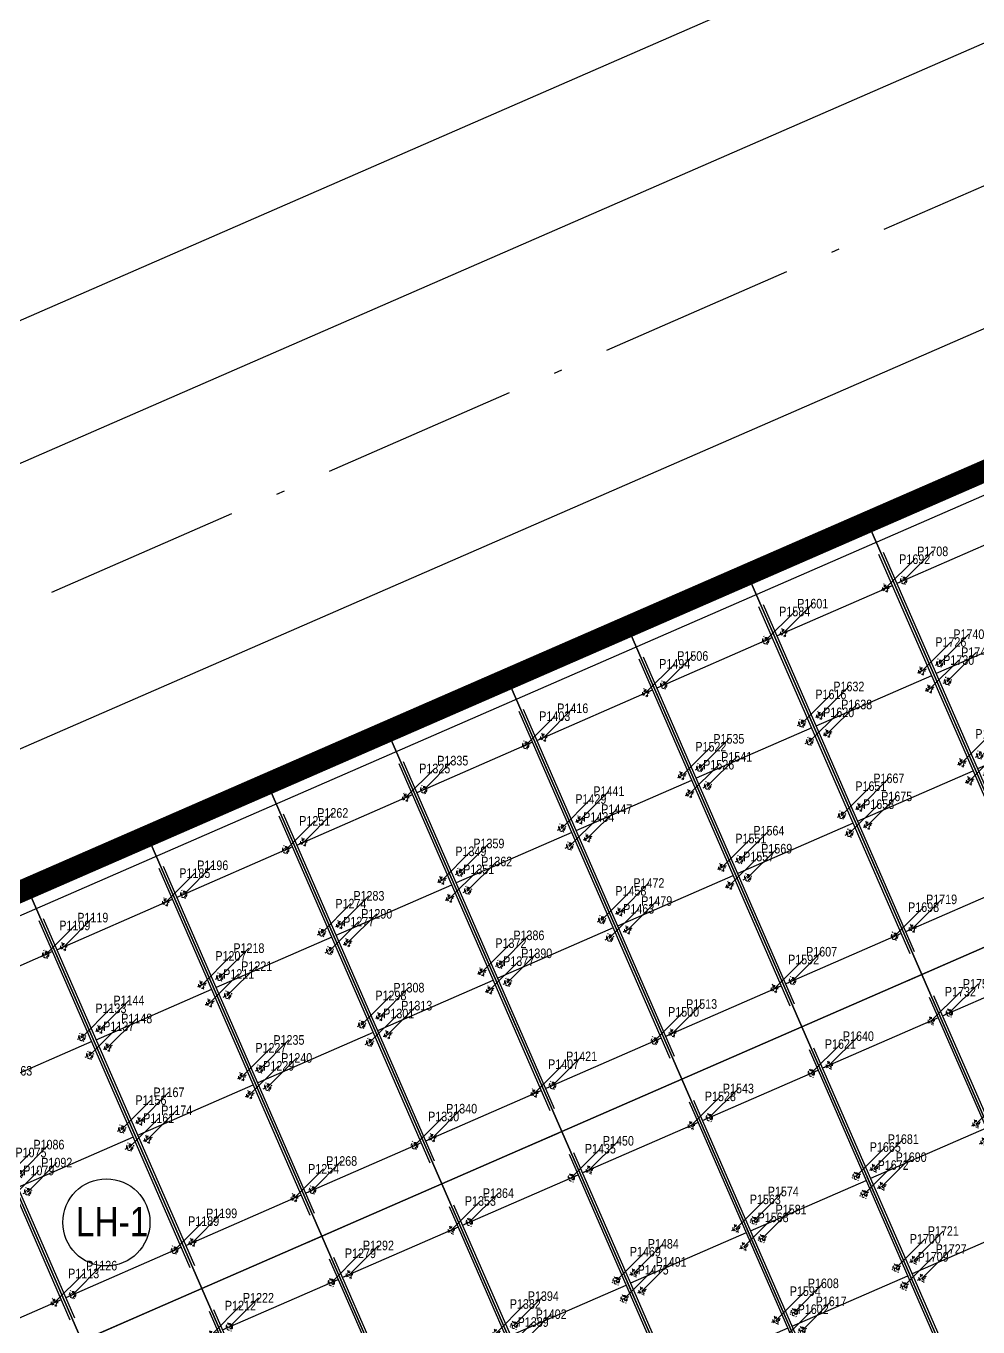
# Model space of a CAD drawing. Header units: millimetres. Extents: x 0 to 571985, y 0 to 2066666.
# Drawn here: x 568725.4 to 568769, y 2066464.8 to 2066524.4 of the extents above; entities that cross this region are included whole.
import ezdxf
from ezdxf.enums import TextEntityAlignment as Align
from ezdxf.xclip import XClip

# ---------------------------------------------------------------- set-up
doc = ezdxf.new("R2010")
doc.units = ezdxf.units.MM
for name, pattern in [('ACAD_ISO10W100', [18.5, 12, -3, 0.5, -3]), ('CENTER', [3, 1.5, -0.5, 0.5, -0.5]), ('CENTER2', [1.125, 0.75, -0.125, 0.125, -0.125]), ('HIDDEN', [0.75, 0.5, -0.25]), ('Xref Grid (A1)$0$CENTER2', [1.125, 0.75, -0.125, 0.125, -0.125])]:
    doc.linetypes.add(name, pattern=pattern)
for name, color, linetype, lineweight in [('A-KY HIEU', 34, 'Continuous', 20), ('A-NET THAY', 125, 'Continuous', 18), ('boDnv', 54, 'Continuous', 25), ('E- RANH GIOI', 1, 'CENTER', 13), ('kata_text', 254, 'Continuous', 30)]:
    doc.layers.add(name, color=color, linetype=linetype, lineweight=lineweight)
for name, color, linetype in [('CDC.01.AXIS', 160, 'CENTER2'), ('ChiaLo', 128, 'CENTER'), ('datOlienke', 42, 'Continuous'), ('LogDg', 7, 'Continuous'), ('LoLK', 6, 'Continuous'), ('RANHGIOI', 2, 'HIDDEN'), ('TimDg', 222, 'Continuous'), ('ViaHeS', 32, 'Continuous'), ('Xref Grid (A1)$0$01.AXIS', 160, 'Xref Grid (A1)$0$CENTER2')]:
    doc.layers.add(name, color=color, linetype=linetype)
doc.styles.add('kata_dim', font='vnrms.shx', dxfattribs={"width": 0.66, "oblique": 7})
doc.styles.add('kata_text', font='arial.ttf', dxfattribs={"width": 0.8})
doc.styles.add('rms', font='romans.shx', dxfattribs={"width": 0.7, "bigfont": 'vns.shx'})
doc.styles.add('VNH', font='', dxfattribs={"height": 2.5})
doc.styles.get('VNH').set_extended_font_data('.VnArial NarrowH')
doc.linetypes.add('ADL', pattern='A,0.125,-0.15,["++",rms,S=0.5,R=0,X=0,Y=-0.2245],-1.35,1.125', length=2.75)
doc.dimstyles.new('kata_dim_iso', dxfattribs={"dimtxt": 2.5, "dimasz": 1.5, "dimexe": 1.5, "dimexo": 2.5, "dimtad": 1, "dimdec": 0, "dimzin": 0, "dimdsep": 46, "dimtxsty": 'kata_dim', "dimblk": 'kata_block_ArchTick', "dimcen": 0.09, "dimdle": 1.2, "dimclrd": 8, "dimclre": 8, "dimclrt": 3, "dimadec": 0, "dimazin": 0, "dimtfac": 1, "dimtdec": 0, "dimtix": 1, "dimtofl": 0, "dimtmove": 0, "dimatfit": 3, "dimfxl": 3.75, "dimfxlon": 1, "dimtolj": 1, "dimtzin": 0, "dimarcsym": 0})

# ---------------------------------------------------------------- blocks, each defined once
blk = doc.blocks.new('NEN')
at = {"layer": 'boDnv', "color": 10, "linetype": 'ADL', "ltscale": 0.25}
for points in [[(116.663, 150.753), (122.733, 148.551), (135.807, 122.411), (133.753, 116.749), (-8.129, 54.905), (-13.649, 57.26), (-23.763, 84.693), (-21.221, 90.652)], [(156.672, 80.693), (146.026, 101.979), (139.956, 104.181), (-3.204, 41.78), (-5.746, 35.822), (2.49, 13.482), (8.01, 11.127), (154.618, 75.032)]]:
    blk.add_lwpolyline(points, close=True, dxfattribs=at)
at = {"layer": 'ChiaLo', "ltscale": 5}
for points in [[(130.171, 135.915), (-19.638, 70.615)], [(82.461, 93.301), (66.478, 129.969)], [(76.961, 90.904), (60.978, 127.572)], [(71.461, 88.506), (55.478, 125.174)], [(65.961, 86.109), (49.978, 122.777)], [(60.46, 83.711), (44.477, 120.379)], [(54.96, 81.314), (38.977, 117.982)], [(49.46, 78.917), (33.477, 115.585)], [(43.96, 76.519), (27.977, 113.187)], [(38.46, 74.122), (22.477, 110.79)], [(32.959, 71.724), (16.976, 108.392)]]:
    blk.add_lwpolyline(points, dxfattribs=at)
at = {"layer": 'datOlienke'}
for points in [[(116.629, 151.829), (123.449, 149.355), (136.893, 122.474), (134.546, 116.004), (-8.125, 53.816), (-14.438, 56.509), (-24.839, 84.72), (-21.985, 91.41)], [(157.758, 80.756), (146.742, 102.783), (139.922, 105.257), (-3.967, 42.538), (-6.821, 35.849), (1.701, 12.732), (8.014, 10.038), (155.411, 74.287)]]:
    blk.add_lwpolyline(points, close=True, dxfattribs=at)
at = {"layer": 'LogDg'}
blk.add_lwpolyline([(34.296, -348.766, -0.124666), (14.114, -339.771, 0.262937), (-5.331, -336.771, -0.009345), (-40.959, -349.473), (-145.868, -384.68, 0.405257), (-155.456, -403.235), (-146.557, -432.72), (-158.046, -436.187), (-166.572, -407.936, 0.423227), (-185.704, -398.049), (-272.077, -427.035, 0.40652), (-277.181, -436.964), (-262.947, -483.397), (-271.552, -486.035), (-285.593, -440.232, 0.421949), (-295.787, -434.992), (-422.26, -477.436, 0.346831), (-427.684, -485.726), (-426.662, -497.249, 0.109851), (-417.21, -527.045), (-422.398, -530.058, -0.109851), (-432.639, -497.779), (-433.194, -491.512, 0.484967), (-443.708, -484.634), (-484.199, -498.222, 0.36701), (-492.228, -511.51), (-484.402, -560.012), (-490.326, -560.967), (-497.433, -516.92, 0.457512), (-512.889, -507.388), (-525.337, -511.314, 0.375227), (-533.554, -524.795, 0.049445), (-523.248, -562.118), (-518.404, -576.577), (-525.515, -578.96), (-530.307, -564.659, -0.044276), (-540.221, -530.036, 0.448349), (-555.614, -520.863), (-568.853, -525.038), (-576.072, -502.149), (-552.391, -494.681, 0.333336), (-544.003, -482.976), (-545.865, -397.305, 0.120559), (-569.998, -307.198), (-621.979, -219.712, 0.334943), (-635.359, -214.239), (-686.931, -227.855), (-689.803, -216.977), (-647.957, -205.93, 0.498191), (-640.704, -188.198), (-654.378, -165.183, -0.144979), (-668.853, -108.061), (-659.845, 118.23, 0.428088), (-671.924, 130.707), (-689.222, 130.58), (-689.305, 141.83), (-670.344, 141.969, 0.400474), (-658.442, 153.492), (-657.828, 168.904), (-656.06, 189.374), (-648.588, 188.728), (-650.341, 168.432), (-650.889, 154.678, 0.425345), (-638.921, 142.201), (-621.613, 142.328, 0.402651), (-609.707, 153.94), (-609.387, 163.859, -0.019867), (-608.227, 179.942), (-606.8, 192.652), (-600.838, 191.983), (-602.264, 179.273, 0.019867), (-603.39, 163.665), (-603.676, 154.802, 0.425871), (-591.594, 142.415), (-548.362, 142.733), (-548.28, 131.483), (-592.887, 131.155, 0.401789), (-604.791, 119.578), (-607.754, 35.571, -0.005984), (-607.983, 30.718, 0.462462), (-599.177, 22.287), (-555.377, 26.801), (-554.762, 20.832), (-603.242, 15.836, 0.355613), (-610.381, 8.689), (-613.794, -24.838, 0.475348), (-605.015, -33.606), (-508.268, -23.636, 0.016072), (-476.806, -19.368, 0.37392), (-470.138, -11.259), (-470.705, 9.348), (-464.707, 9.513), (-464.235, -7.648, 0.461916), (-454.747, -15.288), (-421.581, -8.993, 0.020567), (-382.015, 0.216), (-299.764, 22.963, 0.415004), (-292.798, 35.293), (-296.969, 50.218), (-285.412, 53.448), (-281.218, 38.439, 0.413423), (-268.921, 31.492), (-169.968, 58.858, 0.427702), (-164.496, 69.052), (-169.623, 84.754), (-163.92, 86.616), (-158.479, 69.956, 0.400853), (-148.742, 64.729), (-123.897, 71.6, 0.437327), (-113.795, 91.173), (-114.462, 93.013), (-128.551, 136.154), (-105.736, 143.605), (-91.769, 100.833), (-90.91, 98.466, 0.429754), (-70.957, 89.772, 0.001079), (-63.934, 92.766, 0.001474), (-62.342, 93.454), (-47.534, 99.909, 0.386536), (-43.126, 109.726), (-48.301, 125.574), (-42.598, 127.436), (-38.076, 113.59, 0.442444), (-27.275, 108.739), (111.617, 169.28, 0.414214), (115.754, 179.811), (109.361, 194.478), (114.861, 196.875), (121.255, 182.208, 0.414214), (131.785, 178.071), (252.97, 230.894), (276.872, 241.312), (291.579, 249.057, 0.419837), (295.267, 261.365), (290.95, 269.196), (301.459, 274.99), (306.058, 266.648, 0.408717), (318.136, 263.031), (326.546, 267.464), (332.148, 256.836), (324.233, 252.656, 0.419466), (320.555, 240.352), (397.092, 101.523, 0.433643), (408.413, 98.649), (440.787, 119.386), (444.023, 114.334), (410.428, 92.813, 0.395048), (407.737, 82.215), (451.056, 3.639, -0.005576), (472.219, -35.781, 0.422017), (490.066, -41.118), (502.995, -33.918), (514.672, -54.886), (500.295, -62.892, 0.404193), (495.052, -80.181), (502.502, -94.711), (491.824, -100.186), (485.095, -87.061, 0.424556), (467.192, -81.64), (316.164, -165.913), (307.211, -171.115, 0.396001), (304.075, -181.611), (326.147, -225.742), (318.098, -229.768), (296.726, -187.038, 0.432664), (285.552, -183.699), (178.072, -246.148, 0.389772), (174.86, -256.488), (194.1, -297.126), (188.677, -299.693), (170.231, -260.733, 0.439085), (158.982, -257.239), (145.496, -265.075, -0.013452), (97.701, -291.151, 0.262926), (86.853, -307.563, -0.162068), (76.015, -333.842, 0.270323), (72.318, -353.653), (79.981, -375.074), (57.383, -383.157), (49.72, -361.737, 0.270325), (34.296, -348.766)], format="xyb", dxfattribs=at)
for points in [[(-6.653, 51.185), (136.874, 113.746, 0.429738), (140.832, 124.658), (126.05, 154.214, 0.398858), (115.699, 157.969), (-24.481, 96.867, 0.397369), (-28.79, 86.766), (-17.356, 55.751, 0.431261)], [(-1.168, 12.049), (-9.545, 35.211, -0.395588), (-5.218, 45.265), (140.335, 108.71, -0.398858), (150.687, 104.955), (161.697, 82.941, -0.429738), (157.739, 72.029), (9.552, 7.436, -0.433088)]]:
    blk.add_lwpolyline(points, format="xyb", close=True, dxfattribs=at)
at = {"layer": 'LoLK'}
for points in [[(71.978, 132.367), (66.478, 129.969), (74.47, 111.635), (79.97, 114.033)], [(66.478, 129.969), (60.978, 127.572), (68.97, 109.238), (74.47, 111.635)], [(60.978, 127.572), (55.478, 125.174), (63.469, 106.84), (68.97, 109.238)], [(55.478, 125.174), (49.978, 122.777), (57.969, 104.443), (63.469, 106.84)], [(49.978, 122.777), (44.477, 120.379), (52.469, 102.045), (57.969, 104.443)], [(44.477, 120.379), (38.977, 117.982), (46.969, 99.648), (52.469, 102.045)], [(38.977, 117.982), (33.477, 115.585), (41.469, 97.251), (46.969, 99.648)], [(33.477, 115.585), (27.977, 113.187), (35.968, 94.853), (41.469, 97.251)], [(27.977, 113.187), (22.477, 110.79), (30.468, 92.456), (35.968, 94.853)], [(74.47, 111.635), (68.97, 109.238), (76.961, 90.904), (82.461, 93.301)], [(22.477, 110.79), (16.976, 108.392), (24.968, 90.058), (30.468, 92.456)], [(68.97, 109.238), (63.469, 106.84), (71.461, 88.506), (76.961, 90.904)], [(63.469, 106.84), (57.969, 104.443), (65.961, 86.109), (71.461, 88.506)], [(57.969, 104.443), (52.469, 102.045), (60.46, 83.711), (65.961, 86.109)], [(52.469, 102.045), (46.969, 99.648), (54.96, 81.314), (60.46, 83.711)], [(46.969, 99.648), (41.469, 97.251), (49.46, 78.917), (54.96, 81.314)], [(41.469, 97.251), (35.968, 94.853), (43.96, 76.519), (49.46, 78.917)], [(35.968, 94.853), (30.468, 92.456), (38.46, 74.122), (43.96, 76.519)]]:
    blk.add_lwpolyline(points, close=True, dxfattribs=at)
at = {"layer": 'RANHGIOI', "color": 1, "ltscale": 9, "const_width": 1}
blk.add_lwpolyline([(460, -51.299, 0.006594), (435.293, -5.051), (303.078, 234.769), (284.672, 225.077), (-55.993, 76.586), (-56.839, 76.223, -0.005137), (-90.743, 62.093), (-377.217, -17.133, -0.020567), (-418.225, -26.678), (-463.443, -35.259, -0.021218), (-506.422, -41.541), (-623.638, -53.62), (-626.464, -70.884, 0.128574), (-620.42, -135.36), (-615.505, -148.86, 0.039408), (-607.143, -167.188), (-594.172, -190.555), (-547.57, -259.493, -0.11987), (-522.704, -326.397), (-507.917, -451.947), (-504.475, -473.277), (-499.271, -471.636), (-50.48, -321.024, 0.050684), (130.425, -239.135), (301.319, -139.843)], format="xyb", close=True, dxfattribs=at)
at = {"layer": 'TimDg', "linetype": 'ACAD_ISO10W100', "ltscale": 0.75}
blk.add_lwpolyline([(-618.456, -41.023), (-507.652, -29.604, 0.021218), (-465.681, -23.47), (-420.462, -14.888, 0.020567), (-380.415, -5.567), (-94.607, 73.475, 0.005041), (-61.569, 87.252, 0.001474), (-59.945, 87.954), (279.472, 235.9), (307.904, 250.872)], format="xyb", dxfattribs=at)
for points in [[(80.71, -412.741), (34.278, -282.941), (-103.138, 96.993), (-128.229, 173.827)], [(150.079, 116.23), (-16.139, 43.778)]]:
    blk.add_lwpolyline(points, dxfattribs=at)
at = {"layer": 'ViaHeS', "elevation": 0}
blk.add_lwpolyline([(-483.362, -504.27), (-441.21, -490.124), (-436.029, -493.514), (-435.627, -498.044, 0.109851), (-424.993, -531.564), (-414.615, -525.539, -0.109851), (-423.674, -496.984), (-424.342, -489.445), (-420.001, -483.006), (-295.249, -441.14), (-289.043, -444.33), (-275.854, -487.354), (-258.645, -482.078), (-271.972, -438.601), (-268.698, -432.23), (-181.634, -403.012), (-172.975, -407.486), (-163.79, -437.92), (-140.813, -430.986), (-150.211, -399.847), (-145.597, -390.918), (-39.026, -355.153, 0.008545), (-6.235, -343.522, -0.249193), (12.375, -345.964, 0.09975), (30.772, -354.181, -0.256949), (45.215, -366.957), (51.733, -385.178), (85.63, -373.053), (79.112, -354.831, -0.256949), (82.174, -335.793, 0.136918), (92.607, -310.438, -0.249193), (103.308, -295.017, 0.012659), (148.511, -270.262), (162.157, -262.333), (168.62, -264.341), (185.966, -300.977), (196.811, -295.842), (179.033, -258.291), (181.216, -251.26), (287.384, -189.574), (293.944, -191.534), (314.073, -231.781), (330.172, -223.729), (309.538, -182.474), (311.625, -175.49), (319.134, -171.127), (408.277, -121.386), (412.274, -122.589), (434.351, -165.321), (442.347, -161.19), (420.137, -118.201), (421.38, -114.074), (470.335, -86.758), (479.641, -89.576), (486.485, -102.924), (507.841, -91.973), (500.499, -77.654), (503.421, -68.019), (517.591, -60.128), (500.076, -28.676), (486.971, -35.974), (477.625, -33.17, 0.0056), (456.311, 6.536), (412.324, 86.322), (414.12, 93.398), (444.832, 113.071), (439.977, 120.649), (409.766, 101.296), (403.142, 102.978), (327.714, 239.794), (330.524, 249.193), (334.945, 251.528), (323.749, 272.772), (318.926, 270.23), (309.354, 273.096), (306.713, 277.887), (285.696, 266.299), (288.11, 261.921), (285.295, 252.529), (274.271, 246.724), (129.387, 183.571), (122.806, 186.157), (117.612, 198.074), (106.611, 193.279), (111.806, 181.362), (109.22, 174.781), (26.33, 138.65), (-29.869, 114.154), (-36.004, 116.909), (-39.746, 128.368), (-51.153, 124.642), (-47.055, 112.092), (-50.086, 105.341), (-75.921, 94.08), (-84.511, 97.937), (-100.033, 145.467), (-134.254, 134.292), (-118.657, 86.529), (-123.231, 78.009), (-150.258, 70.535), (-156.629, 73.955), (-161.068, 87.547), (-172.475, 83.822), (-168.207, 70.753), (-171.474, 64.667), (-269.546, 37.545), (-275.711, 41.028), (-279.634, 55.063), (-302.748, 48.603), (-298.843, 34.63), (-302.316, 28.482), (-383.614, 5.999, -0.020567), (-422.7, -3.099), (-456.246, -9.465), (-461.296, -5.399), (-461.708, 9.595), (-473.703, 9.265), (-473.239, -7.637), (-478.028, -13.489, -0.015955), (-508.883, -17.667), (-606.147, -27.691), (-610.614, -23.229), (-607.49, 7.461), (-602.01, 12.947), (-554.455, 17.848), (-555.685, 29.785), (-600.448, 25.172), (-605.043, 29.645, 0.007073), (-604.756, 35.466), (-601.912, 116.095), (-594.665, 123.142), (-548.221, 123.483), (-548.421, 150.733), (-593.42, 150.402), (-600.493, 157.35, -0.027886), (-599.283, 178.939), (-597.857, 191.648), (-609.782, 192.987), (-611.208, 180.277, 0.019867), (-612.385, 163.955), (-612.597, 157.389), (-619.823, 150.342), (-639.316, 150.198), (-646.998, 158.133), (-646.598, 168.196), (-644.852, 188.405), (-659.796, 189.697), (-661.572, 169.14), (-662.014, 158.023), (-670.332, 149.97), (-689.364, 149.83), (-689.163, 122.58), (-671.417, 122.71), (-663.736, 114.776), (-672.6, -107.912, 0.144979), (-657.602, -167.099), (-644.687, -188.836), (-648.335, -197.756), (-691.845, -209.242), (-684.889, -235.59), (-633.86, -222.118), (-622.039, -226.953), (-573.255, -309.058, -0.120474), (-549.614, -397.387), (-547.842, -478.902), (-555.298, -489.306), (-577.876, -496.427), (-567.048, -530.76), (-552.743, -526.248), (-543.713, -531.719, 0.042979), (-533.836, -565.928), (-529.071, -580.151), (-514.848, -575.386), (-519.719, -560.846, -0.045576), (-529.315, -527.166), (-523.005, -516.87), (-508.247, -512.215), (-500.456, -517.02), (-493.287, -561.445), (-481.44, -559.534), (-488.883, -513.408), (-483.362, -504.27)], format="xyb", dxfattribs=at)
at = {"layer": 'ViaHeS'}
for points in [[(116.629, 151.829), (123.449, 149.355), (136.893, 122.474), (134.546, 116.004), (-8.125, 53.816), (-14.438, 56.509), (-24.839, 84.72), (-21.985, 91.41)], [(157.758, 80.756), (146.742, 102.783), (139.922, 105.257), (-3.967, 42.538), (-6.821, 35.849), (1.701, 12.732), (8.014, 10.038), (155.411, 74.287)]]:
    blk.add_lwpolyline(points, close=True, dxfattribs=at)
blk = doc.blocks.new('NEN M01')
at = {"layer": 'datOlienke'}
blk.add_lwpolyline([(4.737, 4.993), (3.439, 29.587), (-1.824, 34.58), (-158.789, 34.58), (-164.078, 29.588), (-165.502, 4.992), (-160.791, 0), (0, 0)], close=True, dxfattribs=at)
blk = doc.blocks.new('NEN H01')
at = {"layer": 'datOlienke'}
blk.add_lwpolyline([(-2.11, 40), (3.153, 35.007), (4.737, 4.993), (0, 0), (-155.636, 0), (-160.347, 4.992), (-158.608, 35.008), (-153.319, 40)], close=True, dxfattribs=at)
at = {"layer": 'LoLK'}
for points in [[(-104.818, 40), (-110.818, 40), (-110.818, 20), (-104.818, 20)], [(-98.818, 40), (-104.818, 40), (-104.818, 20), (-98.818, 20)], [(-92.818, 40), (-98.818, 40), (-98.818, 20), (-92.818, 20)], [(-86.818, 40), (-92.818, 40), (-92.818, 20), (-86.818, 20)], [(-80.818, 40), (-86.818, 40), (-86.818, 20), (-80.818, 20)], [(-74.818, 40), (-80.818, 40), (-80.818, 20), (-74.818, 20)], [(-68.818, 40), (-74.818, 40), (-74.818, 20), (-68.818, 20)], [(-62.818, 40), (-68.818, 40), (-68.818, 20), (-62.818, 20)], [(-56.818, 40), (-62.818, 40), (-62.818, 20), (-56.818, 20)], [(-50.818, 40), (-56.818, 40), (-56.818, 20), (-50.818, 20)], [(-98.818, 20), (-104.818, 20), (-104.818, 0), (-98.818, 0)], [(-92.818, 20), (-98.818, 20), (-98.818, 0), (-92.818, 0)], [(-86.818, 20), (-92.818, 20), (-92.818, 0), (-86.818, 0)], [(-80.818, 20), (-86.818, 20), (-86.818, 0), (-80.818, 0)], [(-74.818, 20), (-80.818, 20), (-80.818, 0), (-74.818, 0)], [(-68.818, 20), (-74.818, 20), (-74.818, 0), (-68.818, 0)], [(-62.818, 20), (-68.818, 20), (-68.818, 0), (-62.818, 0)], [(-56.818, 20), (-62.818, 20), (-62.818, 0), (-56.818, 0)]]:
    blk.add_lwpolyline(points, close=True, dxfattribs=at)
blk = doc.blocks.new('A$C758D662A')
at = {"linetype": 'HIDDEN', "ltscale": 500}
for radius in [300, 200]:
    blk.add_circle((0, 0), radius, dxfattribs=at)
at = {"layer": 'CDC.01.AXIS', "ltscale": 200}
for p, q in [((437, 0), (-437, 0)), ((0, 437), (0, -437))]:
    blk.add_line(p, q, dxfattribs=at)
blk = doc.blocks.new('pile Plan')
at = {"xscale": 0.5, "yscale": 0.5, "zscale": 0.5}
for p in [(340, 14779), (5440.000004, 14779), (340, 9630), (5440.000004, 9630), (340, 8730), (5440.000004, 8730), (340, 5040), (5440.000004, 5040), (340, 4140), (5440.000004, 4140), (340, -1), (5440.000004, -1)]:
    blk.add_blockref('A$C758D662A', p, dxfattribs=at)
blk = doc.blocks.new('A5 - 2')
at = {"layer": 'Xref Grid (A1)$0$01.AXIS', "ltscale": 500}
for p, q in [((0.11, -1.086), (0.11, -18.434)), ((5.89, -1.086), (5.89, -18.434)), ((0.11, -2.11), (5.89, -2.11)), ((0.11, -7.62), (5.89, -7.62)), ((0.11, -12.39), (5.89, -12.39)), ((0.11, -16.89), (5.89, -16.89))]:
    blk.add_line(p, q, dxfattribs=at)
at = {"xscale": 0.001, "yscale": 0.001, "zscale": 0.001}
blk.add_blockref('pile Plan', (0.11, -16.89), dxfattribs=at)
blk = doc.blocks.new('a1 sao - 2')
at = {"layer": 'Xref Grid (A1)$0$01.AXIS', "ltscale": 500}
for p, q in [((0.11, -1.086), (0.11, -18.434)), ((5.89, -1.086), (5.89, -18.434)), ((0.11, -2.11), (5.89, -2.11)), ((0.11, -7.62), (5.89, -7.62)), ((0.11, -12.39), (5.89, -12.39)), ((0.11, -16.89), (5.89, -16.89))]:
    blk.add_line(p, q, dxfattribs=at)
at = {"xscale": 0.001, "yscale": 0.001, "zscale": 0.001}
blk.add_blockref('pile Plan', (0.11, -16.89), dxfattribs=at)
blk = doc.blocks.new('a5 sao - 2')
at = {"layer": 'Xref Grid (A1)$0$01.AXIS', "ltscale": 500}
for p, q in [((-5.89, -1.086), (-5.89, -18.434)), ((-0.11, -1.086), (-0.11, -18.434)), ((-5.89, -2.11), (-0.11, -2.11)), ((-5.89, -7.62), (-0.11, -7.62)), ((-5.89, -12.39), (-0.11, -12.39)), ((-5.89, -16.89), (-0.11, -16.89))]:
    blk.add_line(p, q, dxfattribs=at)
at = {"xscale": 0.001, "yscale": 0.001, "zscale": 0.001}
blk.add_blockref('pile Plan', (-5.89, -16.89), dxfattribs=at)
blk = doc.blocks.new('A1 - 2')
at = {"layer": 'Xref Grid (A1)$0$01.AXIS', "ltscale": 500}
for p, q in [((0.11, -1.086), (0.11, -18.434)), ((5.89, -1.086), (5.89, -18.434)), ((0.11, -2.11), (5.89, -2.11)), ((0.11, -7.62), (5.89, -7.62)), ((0.11, -12.39), (5.89, -12.39)), ((0.11, -16.89), (5.89, -16.89))]:
    blk.add_line(p, q, dxfattribs=at)
at = {"xscale": 0.001, "yscale": 0.001, "zscale": 0.001}
blk.add_blockref('pile Plan', (0.11, -16.89), dxfattribs=at)
blk = doc.blocks.new('A$C33BC4D2A')
at = {"layer": 'A-KY HIEU', "color": 0, "const_width": 1.022}
blk.add_lwpolyline([(14.345, -292.097), (14.345, -4.903), (414.985, -4.903), (414.985, -292.097)], close=True, dxfattribs=at)
at = {"layer": 'Defpoints', "color": 125}
blk.add_lwpolyline([(0, -297), (420, -297), (420, 0), (0, 0)], close=True, dxfattribs=at)
blk = doc.blocks.new('kata_block_ArchTick')
at = {"color": 8}
blk.add_line((1, 0), (-1, 0), dxfattribs=at)
at = {"color": 8, "const_width": 0.15}
blk.add_lwpolyline([(-0.5, -0.5), (0.5, 0.5)], dxfattribs=at)
blk = doc.blocks.new('*U101')
at = {"color": 0, "ltscale": 0.8, "style": 'kata_text', "width": 0.8}
blk.add_attdef('TEN', text='', height=2.2, dxfattribs=at).set_placement((6.67, 6.67), align=Align.MIDDLE_CENTER)
at = {"color": 0, "ltscale": 0.8, "style": 'kata_text', "width": 0.8, "flags": 1}
blk.add_attdef('CHU_THICH', text='', height=2.2, dxfattribs=at).set_placement((0, 0), align=Align.MIDDLE_CENTER)
at = {"layer": 'Defpoints'}
blk.add_leader([(0, 0), (6.67, 6.67)], dimstyle='kata_dim_iso', override={"dimasz": 0.6, "dimgap": 0.625, "dimtad": 0}, dxfattribs=at)
blk = doc.blocks.new('A$C3EA269C7')
at = {"layer": 'kata_text', "xscale": 0.2, "yscale": 0.2, "zscale": 0.2}
for p, values in [((136.6, 61.243, 0.002), {'TEN': 'P1692'}), ((137.425, 61.603, 0.002), {'TEN': 'P1708'}), ((131.1, 58.846, 0.002), {'TEN': 'P1584'}), ((131.925, 59.206, 0.002), {'TEN': 'P1601'}), ((139.08, 57.807, 0.002), {'TEN': 'P1740'}), ((138.255, 57.447, 0.002), {'TEN': 'P1726'}), ((139.439, 56.982, 0.002), {'TEN': 'P1747'}), ((125.6, 56.448, 0.002), {'TEN': 'P1494'}), ((126.425, 56.808, 0.002), {'TEN': 'P1506'}), ((138.615, 56.622, 0.002), {'TEN': 'P1730'}), ((133.58, 55.41, 0.002), {'TEN': 'P1632'}), ((132.755, 55.05, 0.002), {'TEN': 'P1616'}), ((133.94, 54.585, 0.002), {'TEN': 'P1638'}), ((120.1, 54.051, 0.002), {'TEN': 'P1403'}), ((120.925, 54.411, 0.002), {'TEN': 'P1416'}), ((133.114, 54.225, 0.002), {'TEN': 'P1620'}), ((128.08, 53.012, 0.002), {'TEN': 'P1535'}), ((140.089, 53.24, 0.002), {'TEN': 'P1759'}), ((127.255, 52.652, 0.002), {'TEN': 'P1522'}), ((128.439, 52.187, 0.002), {'TEN': 'P1541'}), ((140.449, 52.415, 0.002), {'TEN': 'P1765'}), ((114.599, 51.654, 0.002), {'TEN': 'P1325'}), ((115.425, 52.013, 0.002), {'TEN': 'P1335'}), ((127.614, 51.827, 0.002), {'TEN': 'P1526'}), ((135.414, 51.202, 0.002), {'TEN': 'P1667'}), ((122.579, 50.615, 0.002), {'TEN': 'P1441'}), ((134.589, 50.842, 0.002), {'TEN': 'P1651'}), ((135.774, 50.377, 0.002), {'TEN': 'P1675'}), ((121.754, 50.255, 0.002), {'TEN': 'P1429'}), ((122.939, 49.79, 0.002), {'TEN': 'P1447'}), ((134.948, 50.017, 0.002), {'TEN': 'P1658'}), ((109.099, 49.256, 0.002), {'TEN': 'P1251'}), ((109.924, 49.616, 0.002), {'TEN': 'P1262'}), ((122.114, 49.43, 0.002), {'TEN': 'P1434'}), ((129.914, 48.804, 0.002), {'TEN': 'P1564'}), ((117.079, 48.217, 0.002), {'TEN': 'P1359'}), ((129.089, 48.445, 0.002), {'TEN': 'P1551'}), ((130.273, 47.979, 0.002), {'TEN': 'P1569'}), ((116.254, 47.858, 0.002), {'TEN': 'P1349'}), ((117.439, 47.392, 0.002), {'TEN': 'P1362'}), ((129.448, 47.62, 0.002), {'TEN': 'P1557'}), ((103.599, 46.859, 0.002), {'TEN': 'P1185'}), ((104.424, 47.218, 0.002), {'TEN': 'P1196'}), ((116.614, 47.032, 0.002), {'TEN': 'P1351'}), ((124.413, 46.407, 0.002), {'TEN': 'P1472'}), ((111.579, 45.82, 0.002), {'TEN': 'P1283'}), ((123.588, 46.047, 0.002), {'TEN': 'P1458'}), ((124.773, 45.582, 0.002), {'TEN': 'P1479'}), ((137.831, 45.657, 0.002), {'TEN': 'P1719'}), ((110.754, 45.46, 0.002), {'TEN': 'P1274'}), ((111.939, 44.995, 0.002), {'TEN': 'P1290'}), ((123.948, 45.222, 0.002), {'TEN': 'P1463'}), ((137.006, 45.297, 0.002), {'TEN': 'P1698'}), ((98.099, 44.461, 0.002), {'TEN': 'P1109'}), ((98.924, 44.821, 0.002), {'TEN': 'P1119'}), ((111.114, 44.635, 0.002), {'TEN': 'P1277'}), ((118.913, 44.009, 0.002), {'TEN': 'P1386'}), ((106.079, 43.422, 0.002), {'TEN': 'P1218'}), ((118.088, 43.65, 0.002), {'TEN': 'P1372'}), ((119.273, 43.184, 0.002), {'TEN': 'P1390'}), ((132.331, 43.259, 0.002), {'TEN': 'P1607'}), ((105.254, 43.063, 0.002), {'TEN': 'P1207'}), ((106.438, 42.597, 0.002), {'TEN': 'P1221'}), ((118.448, 42.825, 0.002), {'TEN': 'P1377'}), ((131.506, 42.9, 0.002), {'TEN': 'P1592'}), ((105.613, 42.238, 0.002), {'TEN': 'P1211'}), ((113.413, 41.612, 0.002), {'TEN': 'P1308'}), ((138.693, 41.427, 0.002), {'TEN': 'P1732'}), ((139.518, 41.786, 0.002), {'TEN': 'P1750'}), ((100.579, 41.025, 0.002), {'TEN': 'P1144'}), ((112.588, 41.252, 0.002), {'TEN': 'P1298'}), ((113.773, 40.787, 0.002), {'TEN': 'P1313'}), ((126.83, 40.862, 0.002), {'TEN': 'P1513'}), ((99.754, 40.665, 0.002), {'TEN': 'P1133'}), ((100.938, 40.2, 0.002), {'TEN': 'P1148'}), ((112.948, 40.427, 0.002), {'TEN': 'P1301'}), ((126.005, 40.502, 0.002), {'TEN': 'P1500'}), ((100.113, 39.84, 0.002), {'TEN': 'P1137'}), ((107.913, 39.215, 0.002), {'TEN': 'P1235'}), ((133.193, 39.029, 0.002), {'TEN': 'P1621'}), ((134.018, 39.389, 0.002), {'TEN': 'P1640'}), ((107.088, 38.855, 0.002), {'TEN': 'P1227'}), ((108.272, 38.39, 0.002), {'TEN': 'P1240'}), ((121.33, 38.464, 0.002), {'TEN': 'P1421'}), ((95.438, 37.802, 0.002), {'TEN': 'P1063'}), ((107.447, 38.03, 0.002), {'TEN': 'P1229'}), ((120.505, 38.105, 0.002), {'TEN': 'P1407'}), ((102.413, 36.817, 0.002), {'TEN': 'P1167'}), ((127.692, 36.632, 0.002), {'TEN': 'P1528'}), ((128.517, 36.992, 0.002), {'TEN': 'P1543'}), ((140.75, 36.707, 0.002), {'TEN': 'P1770'}), ((101.588, 36.457, 0.002), {'TEN': 'P1156'}), ((115.83, 36.067, 0.002), {'TEN': 'P1340'}), ((101.947, 35.632, 0.002), {'TEN': 'P1161'}), ((102.772, 35.992, 0.002), {'TEN': 'P1174'}), ((115.005, 35.707, 0.002), {'TEN': 'P1330'}), ((96.912, 34.42, 0.002), {'TEN': 'P1086'}), ((122.192, 34.234, 0.002), {'TEN': 'P1435'}), ((123.017, 34.594, 0.002), {'TEN': 'P1450'}), ((135.25, 34.309, 0.002), {'TEN': 'P1665'}), ((136.075, 34.669, 0.002), {'TEN': 'P1681'}), ((96.088, 34.06, 0.002), {'TEN': 'P1075'}), ((110.33, 33.669, 0.002), {'TEN': 'P1268'}), ((136.435, 33.844, 0.002), {'TEN': 'P1690'}), ((96.447, 33.235, 0.002), {'TEN': 'P1079'}), ((97.272, 33.595, 0.002), {'TEN': 'P1092'}), ((109.505, 33.31, 0.002), {'TEN': 'P1254'}), ((135.61, 33.484, 0.002), {'TEN': 'P1672'}), ((116.692, 31.837, 0.002), {'TEN': 'P1353'}), ((117.517, 32.197, 0.002), {'TEN': 'P1364'}), ((129.75, 31.912, 0.002), {'TEN': 'P1563'}), ((130.575, 32.271, 0.002), {'TEN': 'P1574'}), ((104.83, 31.272, 0.002), {'TEN': 'P1199'}), ((130.934, 31.446, 0.002), {'TEN': 'P1581'}), ((104.005, 30.912, 0.002), {'TEN': 'P1189'}), ((130.109, 31.087, 0.002), {'TEN': 'P1568'}), ((137.084, 30.102, 0.002), {'TEN': 'P1700'}), ((137.909, 30.461, 0.002), {'TEN': 'P1721'}), ((111.192, 29.44, 0.002), {'TEN': 'P1279'}), ((112.017, 29.799, 0.002), {'TEN': 'P1292'}), ((124.25, 29.514, 0.002), {'TEN': 'P1469'}), ((125.075, 29.874, 0.002), {'TEN': 'P1484'}), ((138.269, 29.636, 0.002), {'TEN': 'P1727'}), ((99.329, 28.875, 0.002), {'TEN': 'P1126'}), ((125.434, 29.049, 0.002), {'TEN': 'P1491'}), ((137.444, 29.277, 0.002), {'TEN': 'P1709'}), ((98.505, 28.515, 0.002), {'TEN': 'P1113'}), ((124.609, 28.689, 0.002), {'TEN': 'P1475'}), ((131.584, 27.704, 0.002), {'TEN': 'P1594'}), ((132.409, 28.064, 0.002), {'TEN': 'P1608'}), ((106.517, 27.402, 0.002), {'TEN': 'P1222'}), ((118.749, 27.117, 0.002), {'TEN': 'P1382'}), ((119.574, 27.477, 0.002), {'TEN': 'P1394'}), ((132.769, 27.239, 0.002), {'TEN': 'P1617'}), ((105.692, 27.042, 0.002), {'TEN': 'P1212'}), ((119.934, 26.651, 0.002), {'TEN': 'P1402'}), ((131.944, 26.879, 0.002), {'TEN': 'P1602'}), ((119.109, 26.292, 0.002), {'TEN': 'P1389'})]:
    blk.add_blockref('*U101', p, dxfattribs=at).add_auto_attribs(values)

msp = doc.modelspace()

# ---------------------------------------------------------------- block references
at = {"layer": 'boDnv', "extrusion": (-2.4685e-06, 4.62064e-06, 1)}
ref = msp.add_blockref('NEN', (568697.481, 2066371.697, 8.143), dxfattribs=at)
XClip(ref).set_block_clipping_path([(-95.7748162709, -416.20828746), (591.9650857092, 169.550739368)])

# ---------------------------------------------------------------- next in the draw order: linework, layer by layer
at = {"layer": 'kata_text', "extrusion": (-2.4685e-06, 4.62064e-06, 1)}
msp.add_circle((568729.067, 2066469.583, 8.143), 1.997, dxfattribs=at)

# ---------------------------------------------------------------- next in the draw order: block references
at = {"layer": 'A-NET THAY', "extrusion": (-2.4685e-06, 4.62064e-06, 1)}
for name, p, rotation in [('a5 sao - 2', (568771.95, 2066483.332, 8.143), 203.5516717765112), ('a1 sao - 2', (568766.45, 2066480.935, 8.143), 203.5516717765112), ('a5 sao - 2', (568749.95, 2066473.743, 8.143), 203.5516717765112), ('a1 sao - 2', (568744.449, 2066471.345, 8.143), 203.5516717765112), ('a5 sao - 2', (568727.949, 2066464.153, 8.143), 203.5516717765112), ('A1 - 2', (568766.45, 2066480.935, 8.143), 23.55167177651129), ('A5 - 2', (568755.45, 2066476.14, 8.143), 23.55167177651129), ('A1 - 2', (568744.449, 2066471.345, 8.143), 23.55167177651129), ('A5 - 2', (568733.449, 2066466.55, 8.143), 23.55167177651129)]:
    msp.add_blockref(name, p, dxfattribs=dict(at, rotation=rotation))
at = {"layer": 'A-NET THAY', "extrusion": (-2.4685e-06, 4.62064e-06, 1), "xscale": -1}
for name, p, rotation in [('a1 sao - 2', (568766.45, 2066480.935, 8.143), 203.5516717765113), ('a5 sao - 2', (568760.95, 2066478.538, 8.143), 203.5516717765113), ('a1 sao - 2', (568744.449, 2066471.345, 8.143), 203.5516717765113), ('a5 sao - 2', (568738.949, 2066468.948, 8.143), 203.5516717765113), ('a1 sao - 2', (568722.449, 2066461.755, 8.143), 203.5516717765113), ('A1 - 2', (568766.45, 2066480.935, 8.143), 23.55167177651123), ('A5 - 2', (568755.45, 2066476.14, 8.143), 23.55167177651123), ('A1 - 2', (568744.449, 2066471.345, 8.143), 23.55167177651123), ('A5 - 2', (568733.449, 2066466.55, 8.143), 23.55167177651123)]:
    msp.add_blockref(name, p, dxfattribs=dict(at, rotation=rotation))
at = {"layer": 'E- RANH GIOI', "extrusion": (-2.4685e-06, 4.62064e-06, 1), "xscale": 2.114336868039268, "yscale": 2.114336868039268, "zscale": 2.114336868039268}
msp.add_blockref('A$C33BC4D2A', (568541.684, 2066558.171, 8.143), dxfattribs=at)
at = {"layer": 'E- RANH GIOI'}
msp.add_blockref('A$C3EA269C7', (568628.188, 2066437.393, -0.002), dxfattribs=at)
at = {"layer": 'LoLK', "extrusion": (-2.4685e-06, 4.62064e-06, 1)}
for name, p, rotation in [('NEN H01', (568832.027, 2066487.702, 8.143), 23.55167177651129), ('NEN M01', (568852.892, 2066445.984, 8.143), 23.55167177513295)]:
    msp.add_blockref(name, p, dxfattribs=dict(at, rotation=rotation))

# ---------------------------------------------------------------- next in the draw order: texts
at = {"layer": 'kata_text', "extrusion": (-2.4685e-06, 4.62064e-06, 1), "insert": (568727.667, 2066470.291, -0.002), "char_height": 1.3395, "width": 17.6693, "attachment_point": 1, "text_direction": (1, 0, 2e-06), "style": 'VNH'}
msp.add_mtext('LH-1', dxfattribs=at)

doc.saveas('drawing.dxf')
